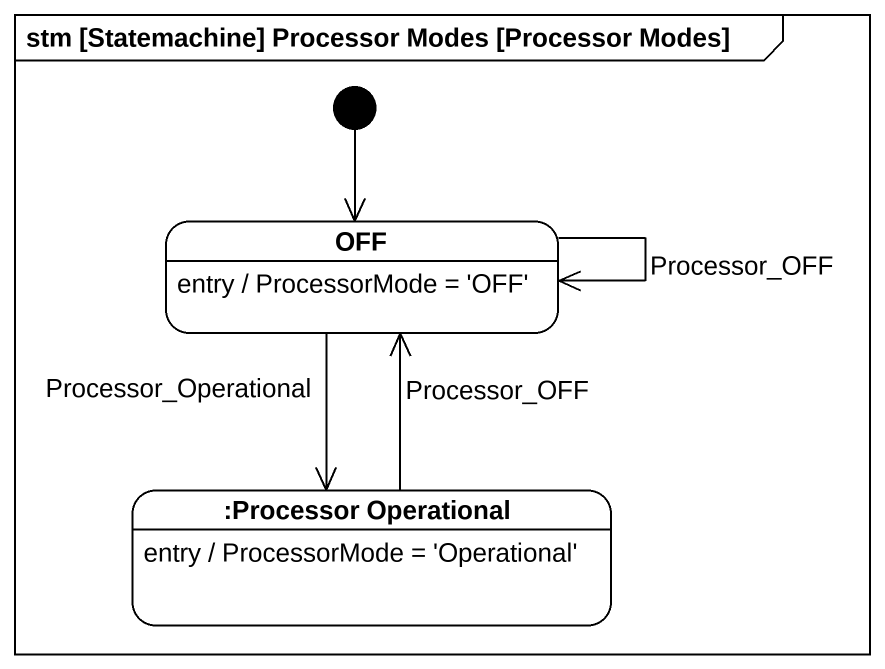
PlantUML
@startuml
mainframe stm [Statemachine] Processor Modes [Processor Modes]
hide empty description
state OFF
OFF : entry / ProcessorMode = 'OFF'
state ":Processor Operational" as Processor_Operational
Processor_Operational : entry / ProcessorMode = 'Operational'
[*] --> OFF
OFF --> OFF : Processor_OFF
OFF --> Processor_Operational : Processor_Operational
Processor_Operational -up-> OFF : Processor_OFF
@enduml
